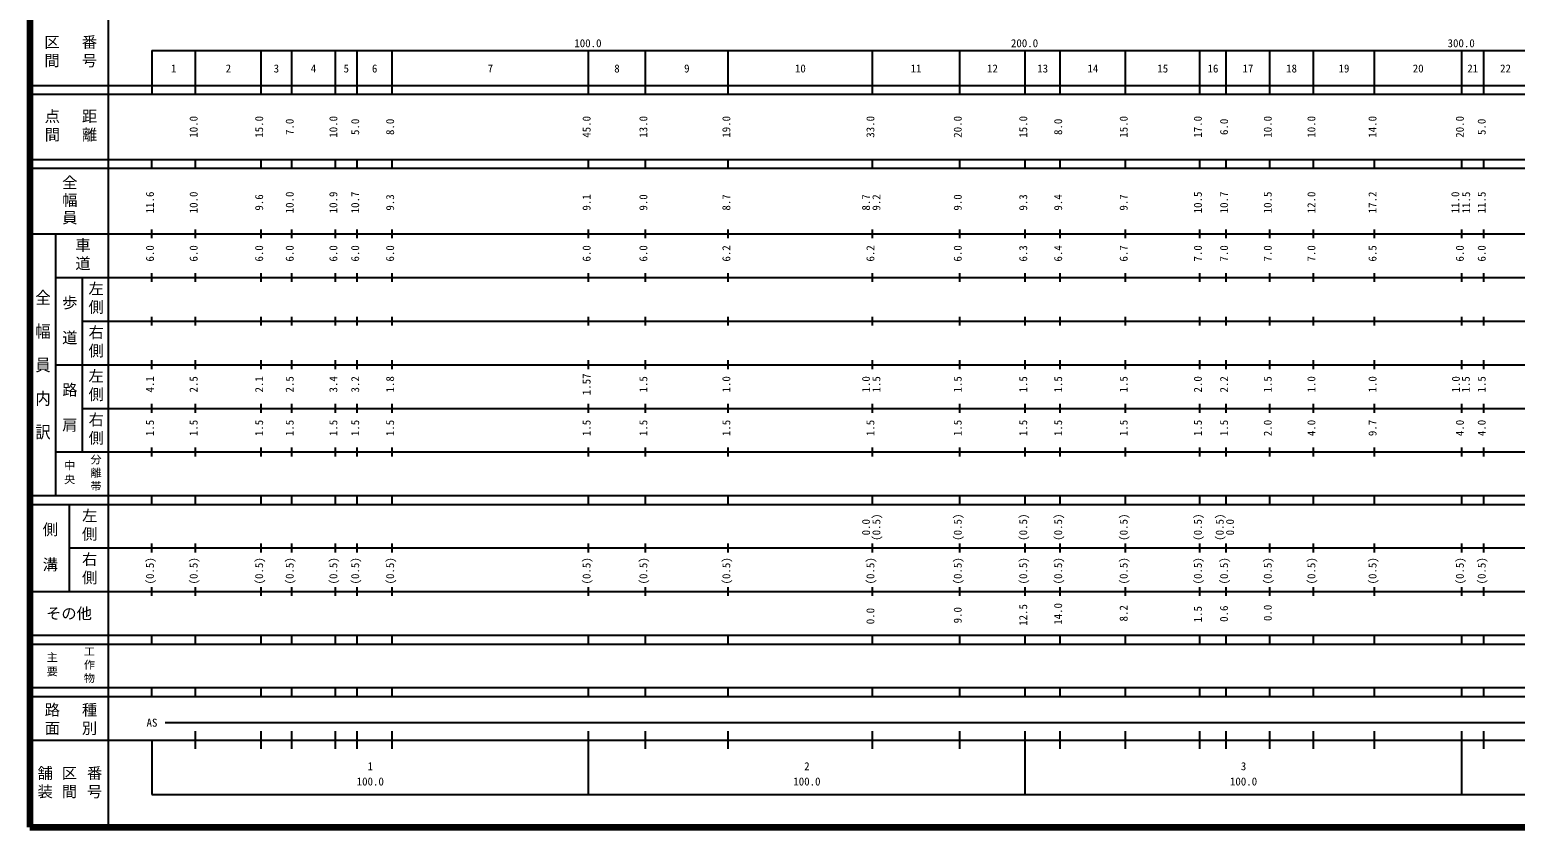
# Model space of a CAD drawing. Units: millimetres on the paper, enlarged 1000 times. Extents: x 40000 to 680000, y 20000 to 380000.
# Drawn here: x 40000 to 380239, y 20000 to 202759 of the extents above; entities that cross this region are included whole.
import ezdxf
from ezdxf.enums import TextEntityAlignment as Align

# ---------------------------------------------------------------- set-up
doc = ezdxf.new("R2010")
doc.units = ezdxf.units.MM
doc.header["$LTSCALE"] = 1000
doc.layers.add('M-TTL', color=2, linetype='Continuous', lineweight=140)
doc.layers.add('M-TTL-BAND', color=7, linetype='Continuous', lineweight=25)
doc.styles.add('@ＭＳ ゴシック', font='')
doc.styles.add('ＭＳ ゴシック', font='')
doc.styles.get('@ＭＳ ゴシック').set_extended_font_data('@MS Gothic')
doc.styles.get('ＭＳ ゴシック').set_extended_font_data('MS Gothic')

msp = doc.modelspace()

# ---------------------------------------------------------------- linework, layer by layer
at = {"layer": 'M-TTL'}
for p, q in [((40000, 380000), (40000, 20000)), ((40000, 20000), (680000, 20000))]:
    msp.add_line(p, q, dxfattribs=at)
at = {"layer": 'M-TTL-BAND'}
for p, q in [((58000, 370000), (58000, 20000)), ((68000, 198000), (579000, 198000)), ((68000, 198000), (68000, 188000)), ((78000, 188000), (78000, 198000)), ((93000, 188000), (93000, 198000)), ((100000, 188000), (100000, 198000)), ((110000, 188000), (110000, 198000)), ((115000, 188000), (115000, 198000)), ((123000, 188000), (123000, 198000)), ((168000, 188000), (168000, 198000)), ((181000, 188000), (181000, 198000)), ((200000, 188000), (200000, 198000)), ((233000, 188000), (233000, 198000)), ((253000, 188000), (253000, 198000)), ((268000, 188000), (268000, 198000)), ((276000, 188000), (276000, 198000)), ((291000, 188000), (291000, 198000)), ((308000, 188000), (308000, 198000)), ((314000, 188000), (314000, 198000)), ((324000, 188000), (324000, 198000)), ((334000, 188000), (334000, 198000)), ((348000, 188000), (348000, 198000)), ((368000, 188000), (368000, 198000)), ((373000, 188000), (373000, 198000)), ((40000, 190000), (579000, 190000)), ((40000, 188000), (579000, 188000)), ((40000, 173000), (579000, 173000)), ((40000, 171000), (579000, 171000)), ((68000, 171000), (68000, 173000)), ((78000, 171000), (78000, 173000)), ((93000, 171000), (93000, 173000)), ((100000, 171000), (100000, 173000)), ((110000, 171000), (110000, 173000)), ((115000, 171000), (115000, 173000)), ((123000, 171000), (123000, 173000)), ((168000, 171000), (168000, 173000)), ((181000, 171000), (181000, 173000)), ((200000, 171000), (200000, 173000)), ((233000, 171000), (233000, 173000)), ((253000, 171000), (253000, 173000)), ((268000, 171000), (268000, 173000)), ((276000, 171000), (276000, 173000)), ((291000, 171000), (291000, 173000)), ((308000, 171000), (308000, 173000)), ((314000, 171000), (314000, 173000)), ((324000, 171000), (324000, 173000)), ((334000, 171000), (334000, 173000)), ((348000, 171000), (348000, 173000)), ((368000, 171000), (368000, 173000)), ((373000, 171000), (373000, 173000)), ((68000, 155000), (68000, 157000)), ((78000, 155000), (78000, 157000)), ((93000, 155000), (93000, 157000)), ((100000, 155000), (100000, 157000)), ((110000, 155000), (110000, 157000)), ((115000, 155000), (115000, 157000)), ((123000, 155000), (123000, 157000)), ((168000, 155000), (168000, 157000)), ((181000, 155000), (181000, 157000)), ((200000, 155000), (200000, 157000)), ((233000, 155000), (233000, 157000)), ((253000, 155000), (253000, 157000)), ((268000, 155000), (268000, 157000)), ((276000, 155000), (276000, 157000)), ((291000, 155000), (291000, 157000)), ((308000, 155000), (308000, 157000)), ((314000, 155000), (314000, 157000)), ((324000, 155000), (324000, 157000)), ((334000, 155000), (334000, 157000)), ((348000, 155000), (348000, 157000)), ((368000, 155000), (368000, 157000)), ((373000, 155000), (373000, 157000)), ((40000, 156000), (579000, 156000)), ((46000, 96000), (46000, 156000)), ((68000, 145000), (68000, 147000)), ((78000, 145000), (78000, 147000)), ((93000, 145000), (93000, 147000)), ((100000, 145000), (100000, 147000)), ((110000, 145000), (110000, 147000)), ((115000, 145000), (115000, 147000)), ((123000, 145000), (123000, 147000)), ((168000, 145000), (168000, 147000)), ((181000, 145000), (181000, 147000)), ((200000, 145000), (200000, 147000)), ((233000, 145000), (233000, 147000)), ((253000, 145000), (253000, 147000)), ((268000, 145000), (268000, 147000)), ((276000, 145000), (276000, 147000)), ((291000, 145000), (291000, 147000)), ((308000, 145000), (308000, 147000)), ((314000, 145000), (314000, 147000)), ((324000, 145000), (324000, 147000)), ((334000, 145000), (334000, 147000)), ((348000, 145000), (348000, 147000)), ((368000, 145000), (368000, 147000)), ((373000, 145000), (373000, 147000)), ((46000, 146000), (579000, 146000)), ((52000, 146000), (52000, 106000)), ((68000, 135000), (68000, 137000)), ((78000, 135000), (78000, 137000)), ((93000, 135000), (93000, 137000)), ((100000, 135000), (100000, 137000)), ((110000, 135000), (110000, 137000)), ((115000, 135000), (115000, 137000)), ((123000, 135000), (123000, 137000)), ((168000, 135000), (168000, 137000)), ((181000, 135000), (181000, 137000)), ((200000, 135000), (200000, 137000)), ((233000, 135000), (233000, 137000)), ((253000, 135000), (253000, 137000)), ((268000, 135000), (268000, 137000)), ((276000, 135000), (276000, 137000)), ((291000, 135000), (291000, 137000)), ((308000, 135000), (308000, 137000)), ((314000, 135000), (314000, 137000)), ((324000, 135000), (324000, 137000)), ((334000, 135000), (334000, 137000)), ((348000, 135000), (348000, 137000)), ((368000, 135000), (368000, 137000)), ((373000, 135000), (373000, 137000)), ((52000, 136000), (579000, 136000)), ((46000, 126000), (579000, 126000)), ((68000, 125000), (68000, 127000)), ((78000, 125000), (78000, 127000)), ((93000, 125000), (93000, 127000)), ((100000, 125000), (100000, 127000)), ((110000, 125000), (110000, 127000)), ((115000, 125000), (115000, 127000)), ((123000, 125000), (123000, 127000)), ((168000, 125000), (168000, 127000)), ((181000, 125000), (181000, 127000)), ((200000, 125000), (200000, 127000)), ((233000, 125000), (233000, 127000)), ((253000, 125000), (253000, 127000)), ((268000, 125000), (268000, 127000)), ((276000, 125000), (276000, 127000)), ((291000, 125000), (291000, 127000)), ((308000, 125000), (308000, 127000)), ((314000, 125000), (314000, 127000)), ((324000, 125000), (324000, 127000)), ((334000, 125000), (334000, 127000)), ((348000, 125000), (348000, 127000)), ((368000, 125000), (368000, 127000)), ((373000, 125000), (373000, 127000)), ((52000, 116000), (579000, 116000)), ((68000, 115000), (68000, 117000)), ((78000, 115000), (78000, 117000)), ((93000, 115000), (93000, 117000)), ((100000, 115000), (100000, 117000)), ((110000, 115000), (110000, 117000)), ((115000, 115000), (115000, 117000)), ((123000, 115000), (123000, 117000)), ((168000, 115000), (168000, 117000)), ((181000, 115000), (181000, 117000)), ((200000, 115000), (200000, 117000)), ((233000, 115000), (233000, 117000)), ((253000, 115000), (253000, 117000)), ((268000, 115000), (268000, 117000)), ((276000, 115000), (276000, 117000)), ((291000, 115000), (291000, 117000)), ((308000, 115000), (308000, 117000)), ((314000, 115000), (314000, 117000)), ((324000, 115000), (324000, 117000)), ((334000, 115000), (334000, 117000)), ((348000, 115000), (348000, 117000)), ((368000, 115000), (368000, 117000)), ((373000, 115000), (373000, 117000)), ((46000, 106000), (579000, 106000)), ((68000, 105000), (68000, 107000)), ((78000, 105000), (78000, 107000)), ((93000, 105000), (93000, 107000)), ((100000, 105000), (100000, 107000)), ((110000, 105000), (110000, 107000)), ((115000, 105000), (115000, 107000)), ((123000, 105000), (123000, 107000)), ((168000, 105000), (168000, 107000)), ((181000, 105000), (181000, 107000)), ((200000, 105000), (200000, 107000)), ((233000, 105000), (233000, 107000)), ((253000, 105000), (253000, 107000)), ((268000, 105000), (268000, 107000)), ((276000, 105000), (276000, 107000)), ((291000, 105000), (291000, 107000)), ((308000, 105000), (308000, 107000)), ((314000, 105000), (314000, 107000)), ((324000, 105000), (324000, 107000)), ((334000, 105000), (334000, 107000)), ((348000, 105000), (348000, 107000)), ((368000, 105000), (368000, 107000)), ((373000, 105000), (373000, 107000)), ((40000, 96000), (579000, 96000)), ((68000, 94000), (68000, 96000)), ((78000, 94000), (78000, 96000)), ((93000, 94000), (93000, 96000)), ((100000, 94000), (100000, 96000)), ((110000, 94000), (110000, 96000)), ((115000, 94000), (115000, 96000)), ((123000, 94000), (123000, 96000)), ((168000, 94000), (168000, 96000)), ((181000, 94000), (181000, 96000)), ((200000, 94000), (200000, 96000)), ((233000, 94000), (233000, 96000)), ((253000, 94000), (253000, 96000)), ((268000, 94000), (268000, 96000)), ((276000, 94000), (276000, 96000)), ((291000, 94000), (291000, 96000)), ((308000, 94000), (308000, 96000)), ((314000, 94000), (314000, 96000)), ((324000, 94000), (324000, 96000)), ((334000, 94000), (334000, 96000)), ((348000, 94000), (348000, 96000)), ((368000, 94000), (368000, 96000)), ((373000, 94000), (373000, 96000)), ((40000, 94000), (579000, 94000)), ((49000, 94000), (49000, 74000)), ((49000, 84000), (579000, 84000)), ((68000, 83000), (68000, 85000)), ((78000, 83000), (78000, 85000)), ((93000, 83000), (93000, 85000)), ((100000, 83000), (100000, 85000)), ((110000, 83000), (110000, 85000)), ((115000, 83000), (115000, 85000)), ((123000, 83000), (123000, 85000)), ((168000, 83000), (168000, 85000)), ((181000, 83000), (181000, 85000)), ((200000, 83000), (200000, 85000)), ((233000, 83000), (233000, 85000)), ((253000, 83000), (253000, 85000)), ((268000, 83000), (268000, 85000)), ((276000, 83000), (276000, 85000)), ((291000, 83000), (291000, 85000)), ((308000, 83000), (308000, 85000)), ((314000, 83000), (314000, 85000)), ((324000, 83000), (324000, 85000)), ((334000, 83000), (334000, 85000)), ((348000, 83000), (348000, 85000)), ((368000, 83000), (368000, 85000)), ((373000, 83000), (373000, 85000)), ((68000, 73000), (68000, 75000)), ((78000, 73000), (78000, 75000)), ((93000, 73000), (93000, 75000)), ((100000, 73000), (100000, 75000)), ((110000, 73000), (110000, 75000)), ((115000, 73000), (115000, 75000)), ((123000, 73000), (123000, 75000)), ((168000, 73000), (168000, 75000)), ((181000, 73000), (181000, 75000)), ((200000, 73000), (200000, 75000)), ((233000, 73000), (233000, 75000)), ((253000, 73000), (253000, 75000)), ((268000, 73000), (268000, 75000)), ((276000, 73000), (276000, 75000)), ((291000, 73000), (291000, 75000)), ((308000, 73000), (308000, 75000)), ((314000, 73000), (314000, 75000)), ((324000, 73000), (324000, 75000)), ((334000, 73000), (334000, 75000)), ((348000, 73000), (348000, 75000)), ((368000, 73000), (368000, 75000)), ((373000, 73000), (373000, 75000)), ((40000, 74000), (579000, 74000)), ((40000, 64000), (579000, 64000)), ((40000, 62000), (579000, 62000)), ((68000, 62000), (68000, 64000)), ((78000, 62000), (78000, 64000)), ((93000, 62000), (93000, 64000)), ((100000, 62000), (100000, 64000)), ((110000, 62000), (110000, 64000)), ((115000, 62000), (115000, 64000)), ((123000, 62000), (123000, 64000)), ((168000, 62000), (168000, 64000)), ((181000, 62000), (181000, 64000)), ((200000, 62000), (200000, 64000)), ((233000, 62000), (233000, 64000)), ((253000, 62000), (253000, 64000)), ((268000, 62000), (268000, 64000)), ((276000, 62000), (276000, 64000)), ((291000, 62000), (291000, 64000)), ((308000, 62000), (308000, 64000)), ((314000, 62000), (314000, 64000)), ((324000, 62000), (324000, 64000)), ((334000, 62000), (334000, 64000)), ((348000, 62000), (348000, 64000)), ((368000, 62000), (368000, 64000)), ((373000, 62000), (373000, 64000)), ((40000, 52000), (579000, 52000)), ((68000, 50000), (68000, 52000)), ((78000, 50000), (78000, 52000)), ((93000, 50000), (93000, 52000)), ((100000, 50000), (100000, 52000)), ((110000, 50000), (110000, 52000)), ((115000, 50000), (115000, 52000)), ((123000, 50000), (123000, 52000)), ((168000, 50000), (168000, 52000)), ((181000, 50000), (181000, 52000)), ((200000, 50000), (200000, 52000)), ((233000, 50000), (233000, 52000)), ((253000, 50000), (253000, 52000)), ((268000, 50000), (268000, 52000)), ((276000, 50000), (276000, 52000)), ((291000, 50000), (291000, 52000)), ((308000, 50000), (308000, 52000)), ((314000, 50000), (314000, 52000)), ((324000, 50000), (324000, 52000)), ((334000, 50000), (334000, 52000)), ((348000, 50000), (348000, 52000)), ((368000, 50000), (368000, 52000)), ((373000, 50000), (373000, 52000)), ((40000, 50000), (579000, 50000)), ((71000, 44000), (543000, 44000)), ((78000, 38000), (78000, 42000)), ((93000, 38000), (93000, 42000)), ((100000, 38000), (100000, 42000)), ((110000, 38000), (110000, 42000)), ((115000, 38000), (115000, 42000)), ((123000, 38000), (123000, 42000)), ((168000, 27500), (168000, 42000)), ((181000, 38000), (181000, 42000)), ((200000, 38000), (200000, 42000)), ((233000, 38000), (233000, 42000)), ((253000, 38000), (253000, 42000)), ((268000, 27500), (268000, 42000)), ((276000, 38000), (276000, 42000)), ((291000, 38000), (291000, 42000)), ((308000, 38000), (308000, 42000)), ((314000, 38000), (314000, 42000)), ((324000, 38000), (324000, 42000)), ((334000, 38000), (334000, 42000)), ((348000, 38000), (348000, 42000)), ((368000, 27500), (368000, 42000)), ((373000, 38000), (373000, 42000)), ((40000, 40000), (579000, 40000)), ((68000, 40000), (68000, 27500)), ((68000, 27500), (579000, 27500))]:
    msp.add_line(p, q, dxfattribs=at)

# ---------------------------------------------------------------- texts
at = {"layer": 'M-TTL-BAND', "style": 'ＭＳ ゴシック'}
for s, p in [('100.0', (167844, 198195)), ('200.0', (267844, 198195)), ('300.0', (367844, 198195)), ('1', (73000, 192405)), ('2', (85500, 192405)), ('3', (96500, 192405)), ('4', (105000, 192405)), ('5', (112500, 192405)), ('6', (119000, 192405)), ('7', (145500, 192405)), ('8', (174500, 192405)), ('9', (190500, 192405)), ('10', (216500, 192405)), ('11', (243000, 192405)), ('12', (260500, 192405)), ('13', (272000, 192405)), ('14', (283500, 192405)), ('15', (299500, 192405)), ('16', (311000, 192405)), ('17', (319000, 192405)), ('18', (329000, 192405)), ('19', (341000, 192405)), ('20', (358000, 192405)), ('21', (370500, 192405)), ('22', (378000, 192405)), ('AS', (68000, 42500)), ('1', (118000, 32523)), ('2', (218000, 32523)), ('3', (318000, 32523)), ('100.0', (118000, 29033)), ('100.0', (218000, 29033)), ('100.0', (318000, 29033))]:
    msp.add_text(s, height=1833, dxfattribs=at).set_placement(p, align=Align.BOTTOM_CENTER)
for s, p in [('10.0', (79000, 180500)), ('15.0', (94000, 180500)), ('7.0', (101000, 180500)), ('10.0', (111000, 180500)), ('5.0', (116000, 180500)), ('8.0', (124000, 180500)), ('45.0', (169000, 180500)), ('13.0', (182000, 180500)), ('19.0', (201000, 180500)), ('33.0', (234000, 180500)), ('20.0', (254000, 180500)), ('15.0', (269000, 180500)), ('8.0', (277000, 180500)), ('15.0', (292000, 180500)), ('17.0', (309000, 180500)), ('6.0', (315000, 180500)), ('10.0', (325000, 180500)), ('10.0', (335000, 180500)), ('14.0', (349000, 180500)), ('20.0', (369000, 180500)), ('5.0', (374000, 180500)), ('11.6', (69000, 163174)), ('10.0', (79000, 163174)), ('9.6', (94000, 163174)), ('10.0', (101000, 163174)), ('10.9', (111000, 163174)), ('10.7', (116000, 163174)), ('9.3', (124000, 163174)), ('9.1', (169000, 163174)), ('9.0', (182000, 163174)), ('8.7', (201000, 163174)), ('8.7', (233000, 163174)), ('9.2', (235370, 163174)), ('9.0', (254000, 163174)), ('9.3', (269000, 163174)), ('9.4', (277000, 163174)), ('9.7', (292000, 163174)), ('10.5', (309000, 163174)), ('10.7', (315000, 163174)), ('10.5', (325000, 163174)), ('12.0', (335000, 163174)), ('17.2', (349000, 163174)), ('11.0', (367958, 163174)), ('11.5', (370441, 163153)), ('11.5', (374000, 163174)), ('6.0', (69000, 151500)), ('6.0', (79000, 151500)), ('6.0', (94000, 151500)), ('6.0', (101000, 151500)), ('6.0', (111000, 151500)), ('6.0', (116000, 151500)), ('6.0', (124000, 151500)), ('6.0', (169000, 151500)), ('6.0', (182000, 151500)), ('6.2', (201000, 151500)), ('6.2', (234000, 151500)), ('6.0', (254000, 151500)), ('6.3', (269000, 151500)), ('6.4', (277000, 151500)), ('6.7', (292000, 151500)), ('7.0', (309000, 151500)), ('7.0', (315000, 151500)), ('7.0', (325000, 151500)), ('7.0', (335000, 151500)), ('6.5', (349000, 151500)), ('6.0', (369000, 151500)), ('6.0', (374000, 151500)), ('4.1', (69000, 121500)), ('2.5', (79000, 121500)), ('2.1', (94000, 121500)), ('2.5', (101000, 121500)), ('3.4', (111000, 121500)), ('3.2', (116000, 121500)), ('1.8', (124000, 121500)), ('1.57', (169000, 121500)), ('1.5', (182000, 121500)), ('1.0', (201000, 121500)), ('1.0', (233000, 121500)), ('1.5', (235370, 121500)), ('1.5', (254000, 121500)), ('1.5', (269000, 121500)), ('1.5', (277000, 121500)), ('1.5', (292000, 121500)), ('2.0', (309000, 121500)), ('2.2', (315000, 121500)), ('1.5', (325000, 121500)), ('1.0', (335000, 121500)), ('1.0', (349000, 121500)), ('1.0', (368090, 121500)), ('1.5', (370365, 121491)), ('1.5', (374000, 121500)), ('1.5', (69000, 111500)), ('1.5', (79000, 111500)), ('1.5', (94000, 111500)), ('1.5', (101000, 111500)), ('1.5', (111000, 111500)), ('1.5', (116000, 111500)), ('1.5', (124000, 111500)), ('1.5', (169000, 111500)), ('1.5', (182000, 111500)), ('1.5', (201000, 111500)), ('1.5', (234000, 111500)), ('1.5', (254000, 111500)), ('1.5', (269000, 111500)), ('1.5', (277000, 111500)), ('1.5', (292000, 111500)), ('1.5', (309000, 111500)), ('1.5', (315000, 111500)), ('2.0', (325000, 111500)), ('4.0', (335000, 111500)), ('9.7', (349000, 111500)), ('4.0', (369000, 111500)), ('4.0', (374000, 111500)), ('0.0', (233000, 88764)), ('(0.5)', (235370, 88764)), ('(0.5)', (254000, 88764)), ('(0.5)', (269000, 88764)), ('(0.5)', (277000, 88764)), ('(0.5)', (292000, 88764)), ('(0.5)', (309000, 88764)), ('(0.5)', (314000, 88764)), ('0.0', (316370, 88764)), ('(0.5)', (69000, 78764)), ('(0.5)', (79000, 78764)), ('(0.5)', (94000, 78764)), ('(0.5)', (101000, 78764)), ('(0.5)', (111000, 78764)), ('(0.5)', (116000, 78764)), ('(0.5)', (124000, 78764)), ('(0.5)', (169000, 78764)), ('(0.5)', (182000, 78764)), ('(0.5)', (201000, 78764)), ('(0.5)', (234000, 78764)), ('(0.5)', (254000, 78764)), ('(0.5)', (269000, 78764)), ('(0.5)', (277000, 78764)), ('(0.5)', (292000, 78764)), ('(0.5)', (309000, 78764)), ('(0.5)', (315000, 78764)), ('(0.5)', (325000, 78764)), ('(0.5)', (335000, 78764)), ('(0.5)', (349000, 78764)), ('(0.5)', (369000, 78764)), ('(0.5)', (374000, 78764)), ('0.0', (233998, 68398)), ('9.0', (253994, 68594)), ('12.5', (268997, 68660)), ('14.0', (276988, 68897)), ('8.2', (292003, 69035)), ('1.5', (309000, 68829)), ('0.6', (314983, 68942)), ('0.0', (325003, 69131))]:
    msp.add_text(s, height=1833, rotation=90, dxfattribs=at).set_placement(p, align=Align.BOTTOM_CENTER)
at = {"layer": 'M-TTL-BAND', "style": '@ＭＳ ゴシック', "width": 1.1}
msp.add_text('全\u3000幅\u3000員\u3000内\u3000訳', height=2566, rotation=270, dxfattribs=at).set_placement((43000, 126000), align=Align.MIDDLE_CENTER)
at = {"layer": 'M-TTL-BAND', "style": 'ＭＳ ゴシック'}
msp.add_text('その他', height=2566, dxfattribs=at).set_placement((49000, 69000), align=Align.MIDDLE_CENTER)
at = {"layer": 'M-TTL-BAND', "attachment_point": 5, "rotation": 270, "style": '@ＭＳ ゴシック'}
for s, insert, char_height in [('\\T1.2;区間', (45000, 197500), 2566), ('\\T1.2;番号', (53500, 197500), 2566), ('\\T1.2;点間', (45000, 180500), 2566), ('\\T1.2;距離', (53500, 180500), 2566), ('\\T1.15;全幅員', (49000, 163500), 2566), ('\\T1.2;車道', (52000, 151000), 2566), ('\\T1.2;左側', (55000, 141000), 2566), ('\\T1.15;歩\u3000道', (49000, 136000), 2566), ('\\T1.2;右側', (55000, 131000), 2566), ('\\T1.2;左側', (55000, 121000), 2566), ('\\T1.15;路\u3000肩', (49000, 116000), 2566), ('\\T1.2;右側', (55000, 111000), 2566), ('\\T1.29;中央', (49000, 101000), 1833), ('\\T1.22;分離帯', (55000, 101000), 1833), ('\\T1.2;左側', (53500, 89000), 2566), ('\\T1.15;側\u3000溝', (44500, 84000), 2566), ('\\T1.2;右側', (53500, 79000), 2566), ('\\T1.29;主要', (45000, 57000), 1833), ('\\T1.22;工作物', (53500, 57000), 1833), ('\\T1.2;路面', (45000, 44500), 2566), ('\\T1.2;種別', (53500, 44500), 2566), ('\\T1.2;舗装', (43333, 30000), 2566), ('\\T1.2;区間', (49000, 30000), 2566), ('\\T1.2;番号', (54667, 30000), 2566)]:
    msp.add_mtext(s, dxfattribs=dict(at, insert=insert, char_height=char_height))

doc.saveas('drawing.dxf')
